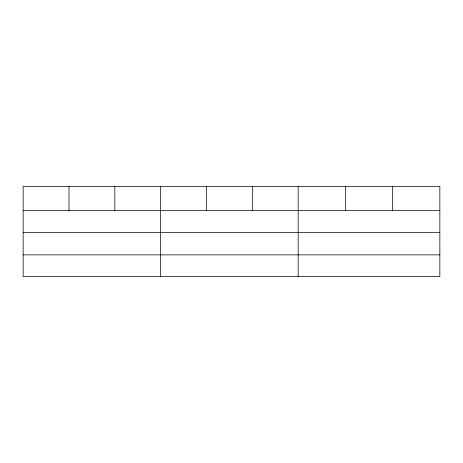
<?xml version="1.0" encoding="UTF-8"?>
<svg xmlns="http://www.w3.org/2000/svg" width="463" height="463" viewBox="0 0 463 463"><rect width="100%" height="100%" fill="white"/><g stroke="black" fill="none" stroke-linecap="round" stroke-linejoin="round"><path stroke-width="0.69" d="M439.85 232.426L439.85 186.375L23.15 186.375L23.15 276.625L439.85 276.625L439.85 232.426L23.15 232.426M23.15 210.659L439.85 210.659M23.15 254.853L439.85 254.853M392.624 186.375L392.624 210.659M345.398 186.375L345.398 210.659M298.172 186.375L298.172 276.625M252.335 186.375L252.335 210.659M206.498 186.375L206.498 210.659M160.661 186.375L160.661 276.625M114.824 186.375L114.824 210.659M68.987 186.375L68.987 210.659"/></g></svg>
